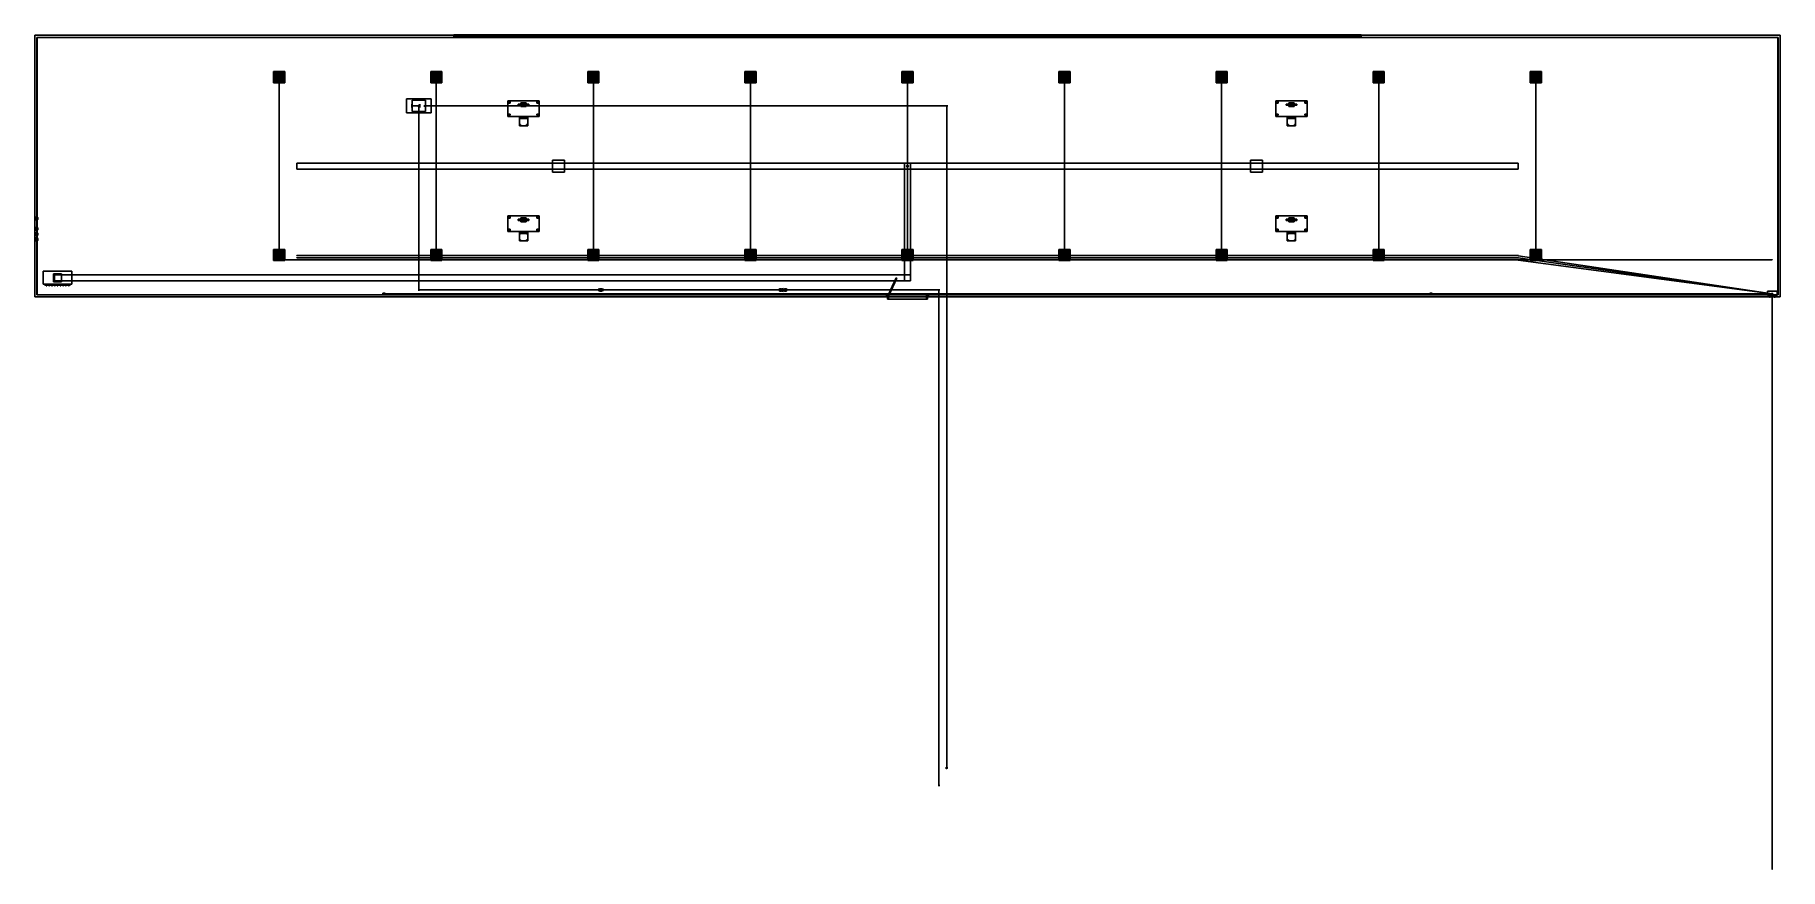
# Model space of a CAD drawing. Header units: millimetres. Extents: x 208000 to 308000, y -226300 to -178478.
import ezdxf

# ---------------------------------------------------------------- set-up
doc = ezdxf.new("R2010")
doc.units = ezdxf.units.MM

msp = doc.modelspace()

# ---------------------------------------------------------------- linework, layer by layer
at = {"layer": 'electrical'}
for p, q in [((222007.79, -180900), (221992.21, -180900)), ((221992.21, -180900), (222000, -180900)), ((222000, -180900), (222007.79, -180900)), ((222000, -191370), (222000, -180900)), ((231007.79, -180900), (230992.21, -180900)), ((230992.21, -180900), (231000, -180900)), ((231000, -180900), (231007.79, -180900)), ((231000, -191370), (231000, -180900)), ((240007.79, -180900), (239992.21, -180900)), ((239992.21, -180900), (240000, -180900)), ((240000, -180900), (240007.79, -180900)), ((240000, -191370), (240000, -180900)), ((249007.79, -180900), (248992.21, -180900)), ((248992.21, -180900), (249000, -180900)), ((249000, -180900), (249007.79, -180900)), ((249000, -191370), (249000, -180900)), ((258007.79, -180900), (257992.21, -180900)), ((257992.21, -180900), (258000, -180900)), ((258000, -180900), (258007.79, -180900)), ((258000, -191370), (258000, -180900)), ((267007.79, -180900), (266992.21, -180900)), ((266992.21, -180900), (267000, -180900)), ((267000, -180900), (267007.79, -180900)), ((267000, -191370), (267000, -180900)), ((276007.79, -180900), (275992.21, -180900)), ((275992.21, -180900), (276000, -180900)), ((276000, -180900), (276007.79, -180900)), ((276000, -191370), (276000, -180900)), ((285007.79, -180900), (284992.21, -180900)), ((284992.21, -180900), (285000, -180900)), ((285000, -180900), (285007.79, -180900)), ((285000, -191370), (285000, -180900)), ((294007.79, -180900), (293992.21, -180900)), ((293992.21, -180900), (294000, -180900)), ((294000, -180900), (294007.79, -180900)), ((294000, -191370), (294000, -180900)), ((222007.79, -191370), (221992.21, -191370)), ((221992.21, -191370), (222000, -191370)), ((222000, -191377.79), (222000, -191362.21)), ((222000, -191362.21), (222000, -191370)), ((222000, -191370), (222000, -191377.79)), ((307550, -191370), (222000, -191370)), ((222000, -191370), (222007.79, -191370)), ((223000, -191141.26), (223000, -191118.74)), ((223000, -191118.74), (223000, -191130)), ((223000, -191130), (223000, -191141.26)), ((293000, -191130), (223000, -191130)), ((223000, -191261.26), (223000, -191238.74)), ((223000, -191238.74), (223000, -191250)), ((223000, -191250), (223000, -191261.26)), ((293000, -191250), (223000, -191250)), ((223000, -191381.26), (223000, -191358.74)), ((223000, -191358.74), (223000, -191370)), ((223000, -191370), (223000, -191381.26)), ((293000, -191370), (223000, -191370)), ((231007.79, -191370), (230992.21, -191370)), ((230992.21, -191370), (231000, -191370)), ((231000, -191370), (231007.79, -191370)), ((240007.79, -191370), (239992.21, -191370)), ((239992.21, -191370), (240000, -191370)), ((240000, -191370), (240007.79, -191370)), ((249007.79, -191370), (248992.21, -191370)), ((248992.21, -191370), (249000, -191370)), ((249000, -191370), (249007.79, -191370)), ((258007.79, -191370), (257992.21, -191370)), ((257992.21, -191370), (258000, -191370)), ((258000, -191370), (258007.79, -191370)), ((267007.79, -191370), (266992.21, -191370)), ((266992.21, -191370), (267000, -191370)), ((267000, -191370), (267007.79, -191370)), ((276007.79, -191370), (275992.21, -191370)), ((275992.21, -191370), (276000, -191370)), ((276000, -191370), (276007.79, -191370)), ((285007.79, -191370), (284992.21, -191370)), ((284992.21, -191370), (285000, -191370)), ((285000, -191370), (285007.79, -191370)), ((292998.08, -191142.86), (293000.96, -191123.57)), ((293000.96, -191123.57), (292998.08, -191142.86)), ((307548.08, -193312.86), (292998.08, -191142.86)), ((292998.19, -191262.87), (293000.91, -191243.56)), ((293000.91, -191243.56), (292998.19, -191262.87)), ((307548.19, -193312.87), (292998.19, -191262.87)), ((292998.29, -191382.89), (293000.85, -191363.56)), ((293000.85, -191363.56), (292998.29, -191382.89)), ((307548.29, -193312.89), (292998.29, -191382.89)), ((293000, -191141.26), (293000, -191118.74)), ((293000, -191118.74), (293000, -191130)), ((293000, -191130), (293000, -191141.26)), ((293000, -191130), (293014.04, -191130)), ((293014.04, -191130), (293000, -191130)), ((293000, -191261.26), (293000, -191238.74)), ((293000, -191238.74), (293000, -191250)), ((293000, -191250), (293000, -191261.26)), ((293000, -191250), (293014.04, -191250)), ((293014.04, -191250), (293000, -191250)), ((293000, -191381.26), (293000, -191358.74)), ((293000, -191358.74), (293000, -191370)), ((293000, -191370), (293000, -191381.26)), ((293000, -191370), (293014.04, -191370)), ((293014.04, -191370), (293000, -191370)), ((293000.85, -191363.56), (293000.85, -191363.56)), ((293000.91, -191243.56), (293000.91, -191243.56)), ((293000.96, -191123.57), (293000.96, -191123.57)), ((294007.79, -191370), (293992.21, -191370)), ((293992.21, -191370), (294000, -191370)), ((294000, -191370), (294007.79, -191370)), ((307550, -191377.79), (307550, -191362.21)), ((307550, -191362.21), (307550, -191370)), ((307550, -191370), (307550, -191377.79)), ((227935, -193350), (227935, -193290)), ((227935, -193290), (228065, -193290)), ((227935, -193350), (228065, -193350)), ((228009, -193320), (227995.5, -193312.21)), ((227995.5, -193312.21), (227995.5, -193327.79)), ((227995.5, -193327.79), (228009, -193320)), ((228000, -193327.79), (228000, -193312.21)), ((228000, -193312.21), (228000, -193320)), ((228000, -193320), (307550, -193320)), ((228000, -193320), (228000, -193327.79)), ((228000, -193320), (228009.72, -193320)), ((228009.72, -193320), (228000, -193320)), ((228065, -193350), (228065, -193290)), ((287935, -193350), (287935, -193290)), ((287935, -193290), (288065, -193290)), ((287935, -193350), (288065, -193350)), ((288009, -193320), (287995.5, -193312.21)), ((287995.5, -193312.21), (287995.5, -193327.79)), ((287995.5, -193327.79), (288009, -193320)), ((288000, -193327.79), (288000, -193312.21)), ((288000, -193312.21), (288000, -193320)), ((288000, -193320), (307550, -193320)), ((288000, -193320), (288000, -193327.79)), ((288000, -193320), (288009.72, -193320)), ((288009.72, -193320), (288000, -193320)), ((288065, -193350), (288065, -193290)), ((307275, -193425), (307275, -193175)), ((307275, -193175), (307825, -193175)), ((307275, -193425), (307825, -193425)), ((307315, -193452.5), (307315, -193417.5)), ((307315, -193417.5), (307785, -193417.5)), ((307315, -193452.5), (307785, -193452.5)), ((307362.5, -193490), (307362.5, -193450)), ((307362.5, -193450), (307462.5, -193450)), ((307362.5, -193490), (307462.5, -193490)), ((307435.88, -193480), (307389.12, -193480)), ((307389.12, -193480), (307412.5, -193480)), ((307435.88, -193505), (307389.12, -193505)), ((307389.12, -193505), (307412.5, -193505)), ((307412.5, -193480), (307412.5, -193505)), ((307412.5, -193480), (307435.88, -193480)), ((307412.5, -193505), (307435.88, -193505)), ((307462.5, -193490), (307462.5, -193450)), ((307500, -193490), (307500, -193450)), ((307500, -193450), (307600, -193450)), ((307500, -193490), (307600, -193490)), ((307573.38, -193480), (307526.62, -193480)), ((307526.62, -193480), (307550, -193480)), ((307573.38, -193505), (307526.62, -193505)), ((307526.62, -193505), (307550, -193505)), ((307532, -193300), (307559, -193284.41)), ((307559, -193315.59), (307532, -193300)), ((307565.59, -193300), (307534.41, -193300)), ((307534.41, -193300), (307550, -193300)), ((307563, -193300), (307543.5, -193288.74)), ((307543.5, -193288.74), (307543.5, -193311.26)), ((307563, -193300), (307543.5, -193288.74)), ((307543.5, -193288.74), (307543.5, -193311.26)), ((307563, -193300), (307543.5, -193288.74)), ((307543.5, -193288.74), (307543.5, -193311.26)), ((307543.5, -193311.26), (307563, -193300)), ((307543.5, -193311.26), (307563, -193300)), ((307543.5, -193311.26), (307563, -193300)), ((307548.08, -193312.86), (307550.96, -193293.57)), ((307550.96, -193293.57), (307548.08, -193312.86)), ((307548.19, -193312.87), (307550.91, -193293.56)), ((307550.91, -193293.56), (307548.19, -193312.87)), ((307548.29, -193312.89), (307550.85, -193293.56)), ((307550.85, -193293.56), (307548.29, -193312.89)), ((307550, -193300), (307565.59, -193300)), ((307550, -226300), (307550, -193300)), ((307550, -193300), (307569.44, -193300)), ((307569.44, -193300), (307550, -193300)), ((307550, -193300), (307564.04, -193300)), ((307564.04, -193300), (307550, -193300)), ((307550, -193300), (307564.04, -193300)), ((307564.04, -193300), (307550, -193300)), ((307550, -193300), (307564.04, -193300)), ((307564.04, -193300), (307550, -193300)), ((307550, -193327.79), (307550, -193312.21)), ((307550, -193312.21), (307550, -193320)), ((307550, -193327.79), (307550, -193312.21)), ((307550, -193312.21), (307550, -193320)), ((307550, -193320), (307550, -193327.79)), ((307550, -193320), (307550, -193327.79)), ((307550, -193480), (307550, -193505)), ((307550, -193480), (307573.38, -193480)), ((307550, -193505), (307573.38, -193505)), ((307550.85, -193293.56), (307550.85, -193293.56)), ((307550.91, -193293.56), (307550.91, -193293.56)), ((307550.96, -193293.57), (307550.96, -193293.57)), ((307559, -193284.41), (307559, -193315.59)), ((307600, -193490), (307600, -193450)), ((307637.5, -193490), (307637.5, -193450)), ((307637.5, -193450), (307737.5, -193450)), ((307637.5, -193490), (307737.5, -193490)), ((307710.88, -193480), (307664.12, -193480)), ((307664.12, -193480), (307687.5, -193480)), ((307710.88, -193505), (307664.12, -193505)), ((307664.12, -193505), (307687.5, -193505)), ((307687.5, -193480), (307687.5, -193505)), ((307687.5, -193480), (307710.88, -193480)), ((307687.5, -193505), (307710.88, -193505)), ((307737.5, -193490), (307737.5, -193450)), ((307785, -193452.5), (307785, -193417.5)), ((307825, -193425), (307825, -193175)), ((307565.59, -226300), (307534.41, -226300)), ((307534.41, -226300), (307550, -226300)), ((307550, -226300), (307565.59, -226300))]:
    msp.add_line(p, q, dxfattribs=at)
at = {"layer": 'hvac'}
for p, q in [((223000, -186175), (223000, -185825)), ((223000, -185825), (293000, -185825)), ((237650, -186350), (237650, -185650)), ((237650, -185650), (238350, -185650)), ((238350, -186350), (238350, -185650)), ((257825, -192575), (257825, -185825)), ((257825, -185825), (258175, -185825)), ((258175, -192575), (258175, -185825)), ((277650, -186350), (277650, -185650)), ((277650, -185650), (278350, -185650)), ((278350, -186350), (278350, -185650)), ((293000, -186175), (293000, -185825)), ((223000, -186175), (293000, -186175)), ((237650, -186350), (238350, -186350)), ((277650, -186350), (278350, -186350)), ((208475, -192775), (208475, -192025)), ((208475, -192025), (210125, -192025)), ((208475, -192775), (210125, -192775)), ((208575, -192820), (208575, -192780)), ((208575, -192780), (210025, -192780)), ((208575, -192820), (210025, -192820)), ((208640, -192860), (208640, -192800)), ((208640, -192800), (208680, -192800)), ((208640, -192860), (208680, -192860)), ((208680, -192860), (208680, -192800)), ((208800, -192860), (208800, -192800)), ((208800, -192800), (208840, -192800)), ((208800, -192860), (208840, -192860)), ((208840, -192860), (208840, -192800)), ((208960, -192860), (208960, -192800)), ((208960, -192800), (209000, -192800)), ((208960, -192860), (209000, -192860)), ((209000, -192860), (209000, -192800)), ((209075, -192625), (209075, -192175)), ((209075, -192175), (209525, -192175)), ((209075, -192625), (209525, -192625)), ((209120, -192860), (209120, -192800)), ((209120, -192800), (209160, -192800)), ((209120, -192860), (209160, -192860)), ((209125, -192575), (209125, -192225)), ((209125, -192225), (258175, -192225)), ((209125, -192575), (258175, -192575)), ((209160, -192860), (209160, -192800)), ((209280, -192860), (209280, -192800)), ((209280, -192800), (209320, -192800)), ((209280, -192860), (209320, -192860)), ((209320, -192860), (209320, -192800)), ((209440, -192860), (209440, -192800)), ((209440, -192800), (209480, -192800)), ((209440, -192860), (209480, -192860)), ((209480, -192860), (209480, -192800)), ((209525, -192625), (209525, -192175)), ((209600, -192860), (209600, -192800)), ((209600, -192800), (209640, -192800)), ((209600, -192860), (209640, -192860)), ((209640, -192860), (209640, -192800)), ((209760, -192860), (209760, -192800)), ((209760, -192800), (209800, -192800)), ((209760, -192860), (209800, -192860)), ((209800, -192860), (209800, -192800)), ((209920, -192860), (209920, -192800)), ((209920, -192800), (209960, -192800)), ((209920, -192860), (209960, -192860)), ((209960, -192860), (209960, -192800)), ((210025, -192820), (210025, -192780)), ((210125, -192775), (210125, -192025)), ((257825, -192575), (258175, -192575)), ((258175, -192575), (258175, -192225))]:
    msp.add_line(p, q, dxfattribs=at)
at = {"layer": 'interiors'}
for p, q in [((208000, -193500), (208000, -178500)), ((208000, -178500), (308000, -178500)), ((307880, -178620), (208120, -178620)), ((208120, -193380), (208120, -178620)), ((208125, -193375), (208125, -178625)), ((208125, -178625), (307875, -178625)), ((232000, -178522.5), (232000, -178477.5)), ((232000, -178477.5), (284000, -178477.5)), ((232000, -178500), (284000, -178500)), ((232000, -178620), (232000, -178500)), ((232000, -178522.5), (284000, -178522.5)), ((232000, -178620), (284000, -178620)), ((284000, -178522.5), (284000, -178477.5)), ((284000, -178620), (284000, -178500)), ((307875, -193375), (307875, -178625)), ((307880, -193380), (307880, -178620)), ((308000, -193500), (308000, -178500)), ((235100, -183150), (235100, -182250)), ((235100, -182250), (236900, -182250)), ((235165, -182385), (235165, -182315)), ((235165, -182315), (235235, -182315)), ((235165, -182385), (235235, -182385)), ((235235, -182385), (235235, -182315)), ((235700, -182510), (235700, -182450)), ((235700, -182450), (236300, -182450)), ((235700, -182510), (236300, -182510)), ((235850, -182590), (235850, -182370)), ((235850, -182370), (236150, -182370)), ((235850, -182590), (236150, -182590)), ((235970, -182515), (235970, -182445)), ((235970, -182445), (236030, -182445)), ((235970, -182515), (236030, -182515)), ((236030, -182515), (236030, -182445)), ((236150, -182590), (236150, -182370)), ((236300, -182510), (236300, -182450)), ((236765, -182385), (236765, -182315)), ((236765, -182315), (236835, -182315)), ((236765, -182385), (236835, -182385)), ((236835, -182385), (236835, -182315)), ((236900, -183150), (236900, -182250)), ((279100, -183150), (279100, -182250)), ((279100, -182250), (280900, -182250)), ((279165, -182385), (279165, -182315)), ((279165, -182315), (279235, -182315)), ((279165, -182385), (279235, -182385)), ((279235, -182385), (279235, -182315)), ((279700, -182510), (279700, -182450)), ((279700, -182450), (280300, -182450)), ((279700, -182510), (280300, -182510)), ((279850, -182590), (279850, -182370)), ((279850, -182370), (280150, -182370)), ((279850, -182590), (280150, -182590)), ((279970, -182515), (279970, -182445)), ((279970, -182445), (280030, -182445)), ((279970, -182515), (280030, -182515)), ((280030, -182515), (280030, -182445)), ((280150, -182590), (280150, -182370)), ((280300, -182510), (280300, -182450)), ((280765, -182385), (280765, -182315)), ((280765, -182315), (280835, -182315)), ((280765, -182385), (280835, -182385)), ((280835, -182385), (280835, -182315)), ((280900, -183150), (280900, -182250)), ((235100, -183150), (236900, -183150)), ((235165, -183085), (235165, -183015)), ((235165, -183015), (235235, -183015)), ((235165, -183085), (235235, -183085)), ((235235, -183085), (235235, -183015)), ((235760, -183272.5), (235760, -183207.5)), ((235760, -183207.5), (236240, -183207.5)), ((235760, -183690), (235760, -183210)), ((235760, -183210), (236240, -183210)), ((235760, -183272.5), (236240, -183272.5)), ((235760, -183690), (236240, -183690)), ((235792.5, -183277.5), (235792.5, -183242.5)), ((235792.5, -183242.5), (235827.5, -183242.5)), ((235792.5, -183277.5), (235827.5, -183277.5)), ((235792.5, -183657.5), (235792.5, -183622.5)), ((235792.5, -183622.5), (235827.5, -183622.5)), ((235792.5, -183657.5), (235827.5, -183657.5)), ((235827.5, -183277.5), (235827.5, -183242.5)), ((235827.5, -183657.5), (235827.5, -183622.5)), ((236172.5, -183277.5), (236172.5, -183242.5)), ((236172.5, -183242.5), (236207.5, -183242.5)), ((236172.5, -183277.5), (236207.5, -183277.5)), ((236172.5, -183657.5), (236172.5, -183622.5)), ((236172.5, -183622.5), (236207.5, -183622.5)), ((236172.5, -183657.5), (236207.5, -183657.5)), ((236207.5, -183277.5), (236207.5, -183242.5)), ((236207.5, -183657.5), (236207.5, -183622.5)), ((236240, -183272.5), (236240, -183207.5)), ((236240, -183690), (236240, -183210)), ((236765, -183085), (236765, -183015)), ((236765, -183015), (236835, -183015)), ((236765, -183085), (236835, -183085)), ((236835, -183085), (236835, -183015)), ((279100, -183150), (280900, -183150)), ((279165, -183085), (279165, -183015)), ((279165, -183015), (279235, -183015)), ((279165, -183085), (279235, -183085)), ((279235, -183085), (279235, -183015)), ((279760, -183272.5), (279760, -183207.5)), ((279760, -183207.5), (280240, -183207.5)), ((279760, -183690), (279760, -183210)), ((279760, -183210), (280240, -183210)), ((279760, -183272.5), (280240, -183272.5)), ((279760, -183690), (280240, -183690)), ((279792.5, -183277.5), (279792.5, -183242.5)), ((279792.5, -183242.5), (279827.5, -183242.5)), ((279792.5, -183277.5), (279827.5, -183277.5)), ((279792.5, -183657.5), (279792.5, -183622.5)), ((279792.5, -183622.5), (279827.5, -183622.5)), ((279792.5, -183657.5), (279827.5, -183657.5)), ((279827.5, -183277.5), (279827.5, -183242.5)), ((279827.5, -183657.5), (279827.5, -183622.5)), ((280172.5, -183277.5), (280172.5, -183242.5)), ((280172.5, -183242.5), (280207.5, -183242.5)), ((280172.5, -183277.5), (280207.5, -183277.5)), ((280172.5, -183657.5), (280172.5, -183622.5)), ((280172.5, -183622.5), (280207.5, -183622.5)), ((280172.5, -183657.5), (280207.5, -183657.5)), ((280207.5, -183277.5), (280207.5, -183242.5)), ((280207.5, -183657.5), (280207.5, -183622.5)), ((280240, -183272.5), (280240, -183207.5)), ((280240, -183690), (280240, -183210)), ((280765, -183085), (280765, -183015)), ((280765, -183015), (280835, -183015)), ((280765, -183085), (280835, -183085)), ((280835, -183085), (280835, -183015)), ((235100, -189750), (235100, -188850)), ((235100, -188850), (236900, -188850)), ((235165, -188985), (235165, -188915)), ((235165, -188915), (235235, -188915)), ((235165, -188985), (235235, -188985)), ((235235, -188985), (235235, -188915)), ((235850, -189190), (235850, -188970)), ((235850, -188970), (236150, -188970)), ((236150, -189190), (236150, -188970)), ((236765, -188985), (236765, -188915)), ((236765, -188915), (236835, -188915)), ((236765, -188985), (236835, -188985)), ((236835, -188985), (236835, -188915)), ((236900, -189750), (236900, -188850)), ((279100, -189750), (279100, -188850)), ((279100, -188850), (280900, -188850)), ((279165, -188985), (279165, -188915)), ((279165, -188915), (279235, -188915)), ((279165, -188985), (279235, -188985)), ((279235, -188985), (279235, -188915)), ((279850, -189190), (279850, -188970)), ((279850, -188970), (280150, -188970)), ((280150, -189190), (280150, -188970)), ((280765, -188985), (280765, -188915)), ((280765, -188915), (280835, -188915)), ((280765, -188985), (280835, -188985)), ((280835, -188985), (280835, -188915)), ((280900, -189750), (280900, -188850)), ((235100, -189750), (236900, -189750)), ((235165, -189685), (235165, -189615)), ((235165, -189615), (235235, -189615)), ((235165, -189685), (235235, -189685)), ((235235, -189685), (235235, -189615)), ((235700, -189110), (235700, -189050)), ((235700, -189050), (236300, -189050)), ((235700, -189110), (236300, -189110)), ((235760, -189872.5), (235760, -189807.5)), ((235760, -189807.5), (236240, -189807.5)), ((235760, -190290), (235760, -189810)), ((235760, -189810), (236240, -189810)), ((235760, -189872.5), (236240, -189872.5)), ((235792.5, -189877.5), (235792.5, -189842.5)), ((235792.5, -189842.5), (235827.5, -189842.5)), ((235792.5, -189877.5), (235827.5, -189877.5)), ((235827.5, -189877.5), (235827.5, -189842.5)), ((235850, -189190), (236150, -189190)), ((235970, -189115), (235970, -189045)), ((235970, -189045), (236030, -189045)), ((235970, -189115), (236030, -189115)), ((236030, -189115), (236030, -189045)), ((236172.5, -189877.5), (236172.5, -189842.5)), ((236172.5, -189842.5), (236207.5, -189842.5)), ((236172.5, -189877.5), (236207.5, -189877.5)), ((236207.5, -189877.5), (236207.5, -189842.5)), ((236240, -189872.5), (236240, -189807.5)), ((236240, -190290), (236240, -189810)), ((236300, -189110), (236300, -189050)), ((236765, -189685), (236765, -189615)), ((236765, -189615), (236835, -189615)), ((236765, -189685), (236835, -189685)), ((236835, -189685), (236835, -189615)), ((279100, -189750), (280900, -189750)), ((279165, -189685), (279165, -189615)), ((279165, -189615), (279235, -189615)), ((279165, -189685), (279235, -189685)), ((279235, -189685), (279235, -189615)), ((279700, -189110), (279700, -189050)), ((279700, -189050), (280300, -189050)), ((279700, -189110), (280300, -189110)), ((279760, -189872.5), (279760, -189807.5)), ((279760, -189807.5), (280240, -189807.5)), ((279760, -190290), (279760, -189810)), ((279760, -189810), (280240, -189810)), ((279760, -189872.5), (280240, -189872.5)), ((279792.5, -189877.5), (279792.5, -189842.5)), ((279792.5, -189842.5), (279827.5, -189842.5)), ((279792.5, -189877.5), (279827.5, -189877.5)), ((279827.5, -189877.5), (279827.5, -189842.5)), ((279850, -189190), (280150, -189190)), ((279970, -189115), (279970, -189045)), ((279970, -189045), (280030, -189045)), ((279970, -189115), (280030, -189115)), ((280030, -189115), (280030, -189045)), ((280172.5, -189877.5), (280172.5, -189842.5)), ((280172.5, -189842.5), (280207.5, -189842.5)), ((280172.5, -189877.5), (280207.5, -189877.5)), ((280207.5, -189877.5), (280207.5, -189842.5)), ((280240, -189872.5), (280240, -189807.5)), ((280240, -190290), (280240, -189810)), ((280300, -189110), (280300, -189050)), ((280765, -189685), (280765, -189615)), ((280765, -189615), (280835, -189615)), ((280765, -189685), (280835, -189685)), ((280835, -189685), (280835, -189615)), ((235760, -190290), (236240, -190290)), ((235792.5, -190257.5), (235792.5, -190222.5)), ((235792.5, -190222.5), (235827.5, -190222.5)), ((235792.5, -190257.5), (235827.5, -190257.5)), ((235827.5, -190257.5), (235827.5, -190222.5)), ((236172.5, -190257.5), (236172.5, -190222.5)), ((236172.5, -190222.5), (236207.5, -190222.5)), ((236172.5, -190257.5), (236207.5, -190257.5)), ((236207.5, -190257.5), (236207.5, -190222.5)), ((279760, -190290), (280240, -190290)), ((279792.5, -190257.5), (279792.5, -190222.5)), ((279792.5, -190222.5), (279827.5, -190222.5)), ((279792.5, -190257.5), (279827.5, -190257.5)), ((279827.5, -190257.5), (279827.5, -190222.5)), ((280172.5, -190257.5), (280172.5, -190222.5)), ((280172.5, -190222.5), (280207.5, -190222.5)), ((280172.5, -190257.5), (280207.5, -190257.5)), ((280207.5, -190257.5), (280207.5, -190222.5)), ((256889.61, -193390.49), (257346.04, -192411.68)), ((256930.39, -193409.51), (257386.82, -192430.7)), ((257386.82, -192430.7), (257346.04, -192411.68)), ((208000, -193500), (256800, -193500)), ((208000, -193500), (308000, -193500)), ((307880, -193380), (208120, -193380)), ((256800, -193380), (208120, -193380)), ((208125, -193375), (307875, -193375)), ((256800, -193500), (256800, -193380)), ((256800, -193380), (259200, -193380)), ((256800, -193500), (259200, -193500)), ((256845, -193620), (256845, -193380)), ((256845, -193380), (256915, -193380)), ((256845, -193620), (256915, -193620)), ((256850, -193620), (256850, -193380)), ((256850, -193380), (259150, -193380)), ((256850, -193620), (259150, -193620)), ((256930.39, -193409.51), (256889.61, -193390.49)), ((256915, -193620), (256915, -193380)), ((259085, -193620), (259085, -193380)), ((259085, -193380), (259155, -193380)), ((259085, -193620), (259155, -193620)), ((259150, -193620), (259150, -193380)), ((259155, -193620), (259155, -193380)), ((259200, -193500), (259200, -193380)), ((307880, -193380), (259200, -193380)), ((259200, -193500), (308000, -193500))]:
    msp.add_line(p, q, dxfattribs=at)
at = {"layer": 'lighting'}
for p, q in [((221680, -181220), (221680, -180580)), ((221680, -180580), (222320, -180580)), ((221720, -181180), (221720, -180620)), ((221720, -180620), (222280, -180620)), ((221754, -181170), (221754, -180630)), ((221754, -180630), (221766, -180630)), ((221766, -181170), (221766, -180630)), ((221834, -181170), (221834, -180630)), ((221834, -180630), (221846, -180630)), ((221846, -181170), (221846, -180630)), ((221914, -181170), (221914, -180630)), ((221914, -180630), (221926, -180630)), ((221926, -181170), (221926, -180630)), ((221994, -181170), (221994, -180630)), ((221994, -180630), (222006, -180630)), ((222009, -180900), (221995.5, -180892.21)), ((221995.5, -180892.21), (221995.5, -180907.79)), ((221995.5, -180907.79), (222009, -180900)), ((222006, -181170), (222006, -180630)), ((222074, -181170), (222074, -180630)), ((222074, -180630), (222086, -180630)), ((222086, -181170), (222086, -180630)), ((222154, -181170), (222154, -180630)), ((222154, -180630), (222166, -180630)), ((222166, -181170), (222166, -180630)), ((222234, -181170), (222234, -180630)), ((222234, -180630), (222246, -180630)), ((222246, -181170), (222246, -180630)), ((222280, -181180), (222280, -180620)), ((222320, -181220), (222320, -180580)), ((230680, -181220), (230680, -180580)), ((230680, -180580), (231320, -180580)), ((230720, -181180), (230720, -180620)), ((230720, -180620), (231280, -180620)), ((230754, -181170), (230754, -180630)), ((230754, -180630), (230766, -180630)), ((230766, -181170), (230766, -180630)), ((230834, -181170), (230834, -180630)), ((230834, -180630), (230846, -180630)), ((230846, -181170), (230846, -180630)), ((230914, -181170), (230914, -180630)), ((230914, -180630), (230926, -180630)), ((230926, -181170), (230926, -180630)), ((230994, -181170), (230994, -180630)), ((230994, -180630), (231006, -180630)), ((231009, -180900), (230995.5, -180892.21)), ((230995.5, -180892.21), (230995.5, -180907.79)), ((230995.5, -180907.79), (231009, -180900)), ((231006, -181170), (231006, -180630)), ((231074, -181170), (231074, -180630)), ((231074, -180630), (231086, -180630)), ((231086, -181170), (231086, -180630)), ((231154, -181170), (231154, -180630)), ((231154, -180630), (231166, -180630)), ((231166, -181170), (231166, -180630)), ((231234, -181170), (231234, -180630)), ((231234, -180630), (231246, -180630)), ((231246, -181170), (231246, -180630)), ((231280, -181180), (231280, -180620)), ((231320, -181220), (231320, -180580)), ((239680, -181220), (239680, -180580)), ((239680, -180580), (240320, -180580)), ((239720, -181180), (239720, -180620)), ((239720, -180620), (240280, -180620)), ((239754, -181170), (239754, -180630)), ((239754, -180630), (239766, -180630)), ((239766, -181170), (239766, -180630)), ((239834, -181170), (239834, -180630)), ((239834, -180630), (239846, -180630)), ((239846, -181170), (239846, -180630)), ((239914, -181170), (239914, -180630)), ((239914, -180630), (239926, -180630)), ((239926, -181170), (239926, -180630)), ((239994, -181170), (239994, -180630)), ((239994, -180630), (240006, -180630)), ((240009, -180900), (239995.5, -180892.21)), ((239995.5, -180892.21), (239995.5, -180907.79)), ((239995.5, -180907.79), (240009, -180900)), ((240006, -181170), (240006, -180630)), ((240074, -181170), (240074, -180630)), ((240074, -180630), (240086, -180630)), ((240086, -181170), (240086, -180630)), ((240154, -181170), (240154, -180630)), ((240154, -180630), (240166, -180630)), ((240166, -181170), (240166, -180630)), ((240234, -181170), (240234, -180630)), ((240234, -180630), (240246, -180630)), ((240246, -181170), (240246, -180630)), ((240280, -181180), (240280, -180620)), ((240320, -181220), (240320, -180580)), ((248680, -181220), (248680, -180580)), ((248680, -180580), (249320, -180580)), ((248720, -181180), (248720, -180620)), ((248720, -180620), (249280, -180620)), ((248754, -181170), (248754, -180630)), ((248754, -180630), (248766, -180630)), ((248766, -181170), (248766, -180630)), ((248834, -181170), (248834, -180630)), ((248834, -180630), (248846, -180630)), ((248846, -181170), (248846, -180630)), ((248914, -181170), (248914, -180630)), ((248914, -180630), (248926, -180630)), ((248926, -181170), (248926, -180630)), ((248994, -181170), (248994, -180630)), ((248994, -180630), (249006, -180630)), ((249009, -180900), (248995.5, -180892.21)), ((248995.5, -180892.21), (248995.5, -180907.79)), ((248995.5, -180907.79), (249009, -180900)), ((249006, -181170), (249006, -180630)), ((249074, -181170), (249074, -180630)), ((249074, -180630), (249086, -180630)), ((249086, -181170), (249086, -180630)), ((249154, -181170), (249154, -180630)), ((249154, -180630), (249166, -180630)), ((249166, -181170), (249166, -180630)), ((249234, -181170), (249234, -180630)), ((249234, -180630), (249246, -180630)), ((249246, -181170), (249246, -180630)), ((249280, -181180), (249280, -180620)), ((249320, -181220), (249320, -180580)), ((257680, -181220), (257680, -180580)), ((257680, -180580), (258320, -180580)), ((257720, -181180), (257720, -180620)), ((257720, -180620), (258280, -180620)), ((257754, -181170), (257754, -180630)), ((257754, -180630), (257766, -180630)), ((257766, -181170), (257766, -180630)), ((257834, -181170), (257834, -180630)), ((257834, -180630), (257846, -180630)), ((257846, -181170), (257846, -180630)), ((257914, -181170), (257914, -180630)), ((257914, -180630), (257926, -180630)), ((257926, -181170), (257926, -180630)), ((257994, -181170), (257994, -180630)), ((257994, -180630), (258006, -180630)), ((258009, -180900), (257995.5, -180892.21)), ((257995.5, -180892.21), (257995.5, -180907.79)), ((257995.5, -180907.79), (258009, -180900)), ((258006, -181170), (258006, -180630)), ((258074, -181170), (258074, -180630)), ((258074, -180630), (258086, -180630)), ((258086, -181170), (258086, -180630)), ((258154, -181170), (258154, -180630)), ((258154, -180630), (258166, -180630)), ((258166, -181170), (258166, -180630)), ((258234, -181170), (258234, -180630)), ((258234, -180630), (258246, -180630)), ((258246, -181170), (258246, -180630)), ((258280, -181180), (258280, -180620)), ((258320, -181220), (258320, -180580)), ((266680, -181220), (266680, -180580)), ((266680, -180580), (267320, -180580)), ((266720, -181180), (266720, -180620)), ((266720, -180620), (267280, -180620)), ((266754, -181170), (266754, -180630)), ((266754, -180630), (266766, -180630)), ((266766, -181170), (266766, -180630)), ((266834, -181170), (266834, -180630)), ((266834, -180630), (266846, -180630)), ((266846, -181170), (266846, -180630)), ((266914, -181170), (266914, -180630)), ((266914, -180630), (266926, -180630)), ((266926, -181170), (266926, -180630)), ((266994, -181170), (266994, -180630)), ((266994, -180630), (267006, -180630)), ((267009, -180900), (266995.5, -180892.21)), ((266995.5, -180892.21), (266995.5, -180907.79)), ((266995.5, -180907.79), (267009, -180900)), ((267006, -181170), (267006, -180630)), ((267074, -181170), (267074, -180630)), ((267074, -180630), (267086, -180630)), ((267086, -181170), (267086, -180630)), ((267154, -181170), (267154, -180630)), ((267154, -180630), (267166, -180630)), ((267166, -181170), (267166, -180630)), ((267234, -181170), (267234, -180630)), ((267234, -180630), (267246, -180630)), ((267246, -181170), (267246, -180630)), ((267280, -181180), (267280, -180620)), ((267320, -181220), (267320, -180580)), ((275680, -181220), (275680, -180580)), ((275680, -180580), (276320, -180580)), ((275720, -181180), (275720, -180620)), ((275720, -180620), (276280, -180620)), ((275754, -181170), (275754, -180630)), ((275754, -180630), (275766, -180630)), ((275766, -181170), (275766, -180630)), ((275834, -181170), (275834, -180630)), ((275834, -180630), (275846, -180630)), ((275846, -181170), (275846, -180630)), ((275914, -181170), (275914, -180630)), ((275914, -180630), (275926, -180630)), ((275926, -181170), (275926, -180630)), ((275994, -181170), (275994, -180630)), ((275994, -180630), (276006, -180630)), ((276009, -180900), (275995.5, -180892.21)), ((275995.5, -180892.21), (275995.5, -180907.79)), ((275995.5, -180907.79), (276009, -180900)), ((276006, -181170), (276006, -180630)), ((276074, -181170), (276074, -180630)), ((276074, -180630), (276086, -180630)), ((276086, -181170), (276086, -180630)), ((276154, -181170), (276154, -180630)), ((276154, -180630), (276166, -180630)), ((276166, -181170), (276166, -180630)), ((276234, -181170), (276234, -180630)), ((276234, -180630), (276246, -180630)), ((276246, -181170), (276246, -180630)), ((276280, -181180), (276280, -180620)), ((276320, -181220), (276320, -180580)), ((284680, -181220), (284680, -180580)), ((284680, -180580), (285320, -180580)), ((284720, -181180), (284720, -180620)), ((284720, -180620), (285280, -180620)), ((284754, -181170), (284754, -180630)), ((284754, -180630), (284766, -180630)), ((284766, -181170), (284766, -180630)), ((284834, -181170), (284834, -180630)), ((284834, -180630), (284846, -180630)), ((284846, -181170), (284846, -180630)), ((284914, -181170), (284914, -180630)), ((284914, -180630), (284926, -180630)), ((284926, -181170), (284926, -180630)), ((284994, -181170), (284994, -180630)), ((284994, -180630), (285006, -180630)), ((285009, -180900), (284995.5, -180892.21)), ((284995.5, -180892.21), (284995.5, -180907.79)), ((284995.5, -180907.79), (285009, -180900)), ((285006, -181170), (285006, -180630)), ((285074, -181170), (285074, -180630)), ((285074, -180630), (285086, -180630)), ((285086, -181170), (285086, -180630)), ((285154, -181170), (285154, -180630)), ((285154, -180630), (285166, -180630)), ((285166, -181170), (285166, -180630)), ((285234, -181170), (285234, -180630)), ((285234, -180630), (285246, -180630)), ((285246, -181170), (285246, -180630)), ((285280, -181180), (285280, -180620)), ((285320, -181220), (285320, -180580)), ((293680, -181220), (293680, -180580)), ((293680, -180580), (294320, -180580)), ((293720, -181180), (293720, -180620)), ((293720, -180620), (294280, -180620)), ((293754, -181170), (293754, -180630)), ((293754, -180630), (293766, -180630)), ((293766, -181170), (293766, -180630)), ((293834, -181170), (293834, -180630)), ((293834, -180630), (293846, -180630)), ((293846, -181170), (293846, -180630)), ((293914, -181170), (293914, -180630)), ((293914, -180630), (293926, -180630)), ((293926, -181170), (293926, -180630)), ((293994, -181170), (293994, -180630)), ((293994, -180630), (294006, -180630)), ((294009, -180900), (293995.5, -180892.21)), ((293995.5, -180892.21), (293995.5, -180907.79)), ((293995.5, -180907.79), (294009, -180900)), ((294006, -181170), (294006, -180630)), ((294074, -181170), (294074, -180630)), ((294074, -180630), (294086, -180630)), ((294086, -181170), (294086, -180630)), ((294154, -181170), (294154, -180630)), ((294154, -180630), (294166, -180630)), ((294166, -181170), (294166, -180630)), ((294234, -181170), (294234, -180630)), ((294234, -180630), (294246, -180630)), ((294246, -181170), (294246, -180630)), ((294280, -181180), (294280, -180620)), ((294320, -181220), (294320, -180580)), ((221680, -181220), (222320, -181220)), ((221720, -181180), (222280, -181180)), ((221754, -181170), (221766, -181170)), ((221834, -181170), (221846, -181170)), ((221914, -181170), (221926, -181170)), ((221994, -181170), (222006, -181170)), ((222074, -181170), (222086, -181170)), ((222154, -181170), (222166, -181170)), ((222234, -181170), (222246, -181170)), ((230680, -181220), (231320, -181220)), ((230720, -181180), (231280, -181180)), ((230754, -181170), (230766, -181170)), ((230834, -181170), (230846, -181170)), ((230914, -181170), (230926, -181170)), ((230994, -181170), (231006, -181170)), ((231074, -181170), (231086, -181170)), ((231154, -181170), (231166, -181170)), ((231234, -181170), (231246, -181170)), ((239680, -181220), (240320, -181220)), ((239720, -181180), (240280, -181180)), ((239754, -181170), (239766, -181170)), ((239834, -181170), (239846, -181170)), ((239914, -181170), (239926, -181170)), ((239994, -181170), (240006, -181170)), ((240074, -181170), (240086, -181170)), ((240154, -181170), (240166, -181170)), ((240234, -181170), (240246, -181170)), ((248680, -181220), (249320, -181220)), ((248720, -181180), (249280, -181180)), ((248754, -181170), (248766, -181170)), ((248834, -181170), (248846, -181170)), ((248914, -181170), (248926, -181170)), ((248994, -181170), (249006, -181170)), ((249074, -181170), (249086, -181170)), ((249154, -181170), (249166, -181170)), ((249234, -181170), (249246, -181170)), ((257680, -181220), (258320, -181220)), ((257720, -181180), (258280, -181180)), ((257754, -181170), (257766, -181170)), ((257834, -181170), (257846, -181170)), ((257914, -181170), (257926, -181170)), ((257994, -181170), (258006, -181170)), ((258074, -181170), (258086, -181170)), ((258154, -181170), (258166, -181170)), ((258234, -181170), (258246, -181170)), ((266680, -181220), (267320, -181220)), ((266720, -181180), (267280, -181180)), ((266754, -181170), (266766, -181170)), ((266834, -181170), (266846, -181170)), ((266914, -181170), (266926, -181170)), ((266994, -181170), (267006, -181170)), ((267074, -181170), (267086, -181170)), ((267154, -181170), (267166, -181170)), ((267234, -181170), (267246, -181170)), ((275680, -181220), (276320, -181220)), ((275720, -181180), (276280, -181180)), ((275754, -181170), (275766, -181170)), ((275834, -181170), (275846, -181170)), ((275914, -181170), (275926, -181170)), ((275994, -181170), (276006, -181170)), ((276074, -181170), (276086, -181170)), ((276154, -181170), (276166, -181170)), ((276234, -181170), (276246, -181170)), ((284680, -181220), (285320, -181220)), ((284720, -181180), (285280, -181180)), ((284754, -181170), (284766, -181170)), ((284834, -181170), (284846, -181170)), ((284914, -181170), (284926, -181170)), ((284994, -181170), (285006, -181170)), ((285074, -181170), (285086, -181170)), ((285154, -181170), (285166, -181170)), ((285234, -181170), (285246, -181170)), ((293680, -181220), (294320, -181220)), ((293720, -181180), (294280, -181180)), ((293754, -181170), (293766, -181170)), ((293834, -181170), (293846, -181170)), ((293914, -181170), (293926, -181170)), ((293994, -181170), (294006, -181170)), ((294074, -181170), (294086, -181170)), ((294154, -181170), (294166, -181170)), ((294234, -181170), (294246, -181170)), ((221680, -191420), (221680, -190780)), ((221680, -190780), (222320, -190780)), ((221720, -191380), (221720, -190820)), ((221720, -190820), (222280, -190820)), ((221754, -191370), (221754, -190830)), ((221754, -190830), (221766, -190830)), ((221766, -191370), (221766, -190830)), ((221834, -191370), (221834, -190830)), ((221834, -190830), (221846, -190830)), ((221846, -191370), (221846, -190830)), ((221914, -191370), (221914, -190830)), ((221914, -190830), (221926, -190830)), ((221926, -191370), (221926, -190830)), ((221994, -191370), (221994, -190830)), ((221994, -190830), (222006, -190830)), ((222006, -191370), (222006, -190830)), ((222074, -191370), (222074, -190830)), ((222074, -190830), (222086, -190830)), ((222086, -191370), (222086, -190830)), ((222154, -191370), (222154, -190830)), ((222154, -190830), (222166, -190830)), ((222166, -191370), (222166, -190830)), ((222234, -191370), (222234, -190830)), ((222234, -190830), (222246, -190830)), ((222246, -191370), (222246, -190830)), ((222280, -191380), (222280, -190820)), ((222320, -191420), (222320, -190780)), ((230680, -191420), (230680, -190780)), ((230680, -190780), (231320, -190780)), ((230720, -191380), (230720, -190820)), ((230720, -190820), (231280, -190820)), ((230754, -191370), (230754, -190830)), ((230754, -190830), (230766, -190830)), ((230766, -191370), (230766, -190830)), ((230834, -191370), (230834, -190830)), ((230834, -190830), (230846, -190830)), ((230846, -191370), (230846, -190830)), ((230914, -191370), (230914, -190830)), ((230914, -190830), (230926, -190830)), ((230926, -191370), (230926, -190830)), ((230994, -191370), (230994, -190830)), ((230994, -190830), (231006, -190830)), ((231006, -191370), (231006, -190830)), ((231074, -191370), (231074, -190830)), ((231074, -190830), (231086, -190830)), ((231086, -191370), (231086, -190830)), ((231154, -191370), (231154, -190830)), ((231154, -190830), (231166, -190830)), ((231166, -191370), (231166, -190830)), ((231234, -191370), (231234, -190830)), ((231234, -190830), (231246, -190830)), ((231246, -191370), (231246, -190830)), ((231280, -191380), (231280, -190820)), ((231320, -191420), (231320, -190780)), ((239680, -191420), (239680, -190780)), ((239680, -190780), (240320, -190780)), ((239720, -191380), (239720, -190820)), ((239720, -190820), (240280, -190820)), ((239754, -191370), (239754, -190830)), ((239754, -190830), (239766, -190830)), ((239766, -191370), (239766, -190830)), ((239834, -191370), (239834, -190830)), ((239834, -190830), (239846, -190830)), ((239846, -191370), (239846, -190830)), ((239914, -191370), (239914, -190830)), ((239914, -190830), (239926, -190830)), ((239926, -191370), (239926, -190830)), ((239994, -191370), (239994, -190830)), ((239994, -190830), (240006, -190830)), ((240006, -191370), (240006, -190830)), ((240074, -191370), (240074, -190830)), ((240074, -190830), (240086, -190830)), ((240086, -191370), (240086, -190830)), ((240154, -191370), (240154, -190830)), ((240154, -190830), (240166, -190830)), ((240166, -191370), (240166, -190830)), ((240234, -191370), (240234, -190830)), ((240234, -190830), (240246, -190830)), ((240246, -191370), (240246, -190830)), ((240280, -191380), (240280, -190820)), ((240320, -191420), (240320, -190780)), ((248680, -191420), (248680, -190780)), ((248680, -190780), (249320, -190780)), ((248720, -191380), (248720, -190820)), ((248720, -190820), (249280, -190820)), ((248754, -191370), (248754, -190830)), ((248754, -190830), (248766, -190830)), ((248766, -191370), (248766, -190830)), ((248834, -191370), (248834, -190830)), ((248834, -190830), (248846, -190830)), ((248846, -191370), (248846, -190830)), ((248914, -191370), (248914, -190830)), ((248914, -190830), (248926, -190830)), ((248926, -191370), (248926, -190830)), ((248994, -191370), (248994, -190830)), ((248994, -190830), (249006, -190830)), ((249006, -191370), (249006, -190830)), ((249074, -191370), (249074, -190830)), ((249074, -190830), (249086, -190830)), ((249086, -191370), (249086, -190830)), ((249154, -191370), (249154, -190830)), ((249154, -190830), (249166, -190830)), ((249166, -191370), (249166, -190830)), ((249234, -191370), (249234, -190830)), ((249234, -190830), (249246, -190830)), ((249246, -191370), (249246, -190830)), ((249280, -191380), (249280, -190820)), ((249320, -191420), (249320, -190780)), ((257680, -191420), (257680, -190780)), ((257680, -190780), (258320, -190780)), ((257720, -191380), (257720, -190820)), ((257720, -190820), (258280, -190820)), ((257754, -191370), (257754, -190830)), ((257754, -190830), (257766, -190830)), ((257766, -191370), (257766, -190830)), ((257834, -191370), (257834, -190830)), ((257834, -190830), (257846, -190830)), ((257846, -191370), (257846, -190830)), ((257914, -191370), (257914, -190830)), ((257914, -190830), (257926, -190830)), ((257926, -191370), (257926, -190830)), ((257994, -191370), (257994, -190830)), ((257994, -190830), (258006, -190830)), ((258006, -191370), (258006, -190830)), ((258074, -191370), (258074, -190830)), ((258074, -190830), (258086, -190830)), ((258086, -191370), (258086, -190830)), ((258154, -191370), (258154, -190830)), ((258154, -190830), (258166, -190830)), ((258166, -191370), (258166, -190830)), ((258234, -191370), (258234, -190830)), ((258234, -190830), (258246, -190830)), ((258246, -191370), (258246, -190830)), ((258280, -191380), (258280, -190820)), ((258320, -191420), (258320, -190780)), ((266680, -191420), (266680, -190780)), ((266680, -190780), (267320, -190780)), ((266720, -191380), (266720, -190820)), ((266720, -190820), (267280, -190820)), ((266754, -191370), (266754, -190830)), ((266754, -190830), (266766, -190830)), ((266766, -191370), (266766, -190830)), ((266834, -191370), (266834, -190830)), ((266834, -190830), (266846, -190830)), ((266846, -191370), (266846, -190830)), ((266914, -191370), (266914, -190830)), ((266914, -190830), (266926, -190830)), ((266926, -191370), (266926, -190830)), ((266994, -191370), (266994, -190830)), ((266994, -190830), (267006, -190830)), ((267006, -191370), (267006, -190830)), ((267074, -191370), (267074, -190830)), ((267074, -190830), (267086, -190830)), ((267086, -191370), (267086, -190830)), ((267154, -191370), (267154, -190830)), ((267154, -190830), (267166, -190830)), ((267166, -191370), (267166, -190830)), ((267234, -191370), (267234, -190830)), ((267234, -190830), (267246, -190830)), ((267246, -191370), (267246, -190830)), ((267280, -191380), (267280, -190820)), ((267320, -191420), (267320, -190780)), ((275680, -191420), (275680, -190780)), ((275680, -190780), (276320, -190780)), ((275720, -191380), (275720, -190820)), ((275720, -190820), (276280, -190820)), ((275754, -191370), (275754, -190830)), ((275754, -190830), (275766, -190830)), ((275766, -191370), (275766, -190830)), ((275834, -191370), (275834, -190830)), ((275834, -190830), (275846, -190830)), ((275846, -191370), (275846, -190830)), ((275914, -191370), (275914, -190830)), ((275914, -190830), (275926, -190830)), ((275926, -191370), (275926, -190830)), ((275994, -191370), (275994, -190830)), ((275994, -190830), (276006, -190830)), ((276006, -191370), (276006, -190830)), ((276074, -191370), (276074, -190830)), ((276074, -190830), (276086, -190830)), ((276086, -191370), (276086, -190830)), ((276154, -191370), (276154, -190830)), ((276154, -190830), (276166, -190830)), ((276166, -191370), (276166, -190830)), ((276234, -191370), (276234, -190830)), ((276234, -190830), (276246, -190830)), ((276246, -191370), (276246, -190830)), ((276280, -191380), (276280, -190820)), ((276320, -191420), (276320, -190780)), ((284680, -191420), (284680, -190780)), ((284680, -190780), (285320, -190780)), ((284720, -191380), (284720, -190820)), ((284720, -190820), (285280, -190820)), ((284754, -191370), (284754, -190830)), ((284754, -190830), (284766, -190830)), ((284766, -191370), (284766, -190830)), ((284834, -191370), (284834, -190830)), ((284834, -190830), (284846, -190830)), ((284846, -191370), (284846, -190830)), ((284914, -191370), (284914, -190830)), ((284914, -190830), (284926, -190830)), ((284926, -191370), (284926, -190830)), ((284994, -191370), (284994, -190830)), ((284994, -190830), (285006, -190830)), ((285006, -191370), (285006, -190830)), ((285074, -191370), (285074, -190830)), ((285074, -190830), (285086, -190830)), ((285086, -191370), (285086, -190830)), ((285154, -191370), (285154, -190830)), ((285154, -190830), (285166, -190830)), ((285166, -191370), (285166, -190830)), ((285234, -191370), (285234, -190830)), ((285234, -190830), (285246, -190830)), ((285246, -191370), (285246, -190830)), ((285280, -191380), (285280, -190820)), ((285320, -191420), (285320, -190780)), ((293680, -191420), (293680, -190780)), ((293680, -190780), (294320, -190780)), ((293720, -191380), (293720, -190820)), ((293720, -190820), (294280, -190820)), ((293754, -191370), (293754, -190830)), ((293754, -190830), (293766, -190830)), ((293766, -191370), (293766, -190830)), ((293834, -191370), (293834, -190830)), ((293834, -190830), (293846, -190830)), ((293846, -191370), (293846, -190830)), ((293914, -191370), (293914, -190830)), ((293914, -190830), (293926, -190830)), ((293926, -191370), (293926, -190830)), ((293994, -191370), (293994, -190830)), ((293994, -190830), (294006, -190830)), ((294006, -191370), (294006, -190830)), ((294074, -191370), (294074, -190830)), ((294074, -190830), (294086, -190830)), ((294086, -191370), (294086, -190830)), ((294154, -191370), (294154, -190830)), ((294154, -190830), (294166, -190830)), ((294166, -191370), (294166, -190830)), ((294234, -191370), (294234, -190830)), ((294234, -190830), (294246, -190830)), ((294246, -191370), (294246, -190830)), ((294280, -191380), (294280, -190820)), ((294320, -191420), (294320, -190780)), ((221680, -191420), (222320, -191420)), ((221720, -191380), (222280, -191380)), ((221754, -191370), (221766, -191370)), ((221834, -191370), (221846, -191370)), ((221914, -191370), (221926, -191370)), ((221994, -191370), (222006, -191370)), ((222009, -191100), (221995.5, -191092.21)), ((221995.5, -191092.21), (221995.5, -191107.79)), ((221995.5, -191107.79), (222009, -191100)), ((222074, -191370), (222086, -191370)), ((222154, -191370), (222166, -191370)), ((222234, -191370), (222246, -191370)), ((230680, -191420), (231320, -191420)), ((230720, -191380), (231280, -191380)), ((230754, -191370), (230766, -191370)), ((230834, -191370), (230846, -191370)), ((230914, -191370), (230926, -191370)), ((230994, -191370), (231006, -191370)), ((231009, -191100), (230995.5, -191092.21)), ((230995.5, -191092.21), (230995.5, -191107.79)), ((230995.5, -191107.79), (231009, -191100)), ((231074, -191370), (231086, -191370)), ((231154, -191370), (231166, -191370)), ((231234, -191370), (231246, -191370)), ((239680, -191420), (240320, -191420)), ((239720, -191380), (240280, -191380)), ((239754, -191370), (239766, -191370)), ((239834, -191370), (239846, -191370)), ((239914, -191370), (239926, -191370)), ((239994, -191370), (240006, -191370)), ((240009, -191100), (239995.5, -191092.21)), ((239995.5, -191092.21), (239995.5, -191107.79)), ((239995.5, -191107.79), (240009, -191100)), ((240074, -191370), (240086, -191370)), ((240154, -191370), (240166, -191370)), ((240234, -191370), (240246, -191370)), ((248680, -191420), (249320, -191420)), ((248720, -191380), (249280, -191380)), ((248754, -191370), (248766, -191370)), ((248834, -191370), (248846, -191370)), ((248914, -191370), (248926, -191370)), ((248994, -191370), (249006, -191370)), ((249009, -191100), (248995.5, -191092.21)), ((248995.5, -191092.21), (248995.5, -191107.79)), ((248995.5, -191107.79), (249009, -191100)), ((249074, -191370), (249086, -191370)), ((249154, -191370), (249166, -191370)), ((249234, -191370), (249246, -191370)), ((257680, -191420), (258320, -191420)), ((257720, -191380), (258280, -191380)), ((257754, -191370), (257766, -191370)), ((257834, -191370), (257846, -191370)), ((257914, -191370), (257926, -191370)), ((257994, -191370), (258006, -191370)), ((258009, -191100), (257995.5, -191092.21)), ((257995.5, -191092.21), (257995.5, -191107.79)), ((257995.5, -191107.79), (258009, -191100)), ((258074, -191370), (258086, -191370)), ((258154, -191370), (258166, -191370)), ((258234, -191370), (258246, -191370)), ((266680, -191420), (267320, -191420)), ((266720, -191380), (267280, -191380)), ((266754, -191370), (266766, -191370)), ((266834, -191370), (266846, -191370)), ((266914, -191370), (266926, -191370)), ((266994, -191370), (267006, -191370)), ((267009, -191100), (266995.5, -191092.21)), ((266995.5, -191092.21), (266995.5, -191107.79)), ((266995.5, -191107.79), (267009, -191100)), ((267074, -191370), (267086, -191370)), ((267154, -191370), (267166, -191370)), ((267234, -191370), (267246, -191370)), ((275680, -191420), (276320, -191420)), ((275720, -191380), (276280, -191380)), ((275754, -191370), (275766, -191370)), ((275834, -191370), (275846, -191370)), ((275914, -191370), (275926, -191370)), ((275994, -191370), (276006, -191370)), ((276009, -191100), (275995.5, -191092.21)), ((275995.5, -191092.21), (275995.5, -191107.79)), ((275995.5, -191107.79), (276009, -191100)), ((276074, -191370), (276086, -191370)), ((276154, -191370), (276166, -191370)), ((276234, -191370), (276246, -191370)), ((284680, -191420), (285320, -191420)), ((284720, -191380), (285280, -191380)), ((284754, -191370), (284766, -191370)), ((284834, -191370), (284846, -191370)), ((284914, -191370), (284926, -191370)), ((284994, -191370), (285006, -191370)), ((285009, -191100), (284995.5, -191092.21)), ((284995.5, -191092.21), (284995.5, -191107.79)), ((284995.5, -191107.79), (285009, -191100)), ((285074, -191370), (285086, -191370)), ((285154, -191370), (285166, -191370)), ((285234, -191370), (285246, -191370)), ((293680, -191420), (294320, -191420)), ((293720, -191380), (294280, -191380)), ((293754, -191370), (293766, -191370)), ((293834, -191370), (293846, -191370)), ((293914, -191370), (293926, -191370)), ((293994, -191370), (294006, -191370)), ((294009, -191100), (293995.5, -191092.21)), ((293995.5, -191092.21), (293995.5, -191107.79)), ((293995.5, -191107.79), (294009, -191100)), ((294074, -191370), (294086, -191370)), ((294154, -191370), (294166, -191370)), ((294234, -191370), (294246, -191370))]:
    msp.add_line(p, q, dxfattribs=at)
at = {"layer": 'sensors'}
for p, q in [((258000, -185920), (257920, -186000)), ((257920, -186000), (258000, -186080)), ((258080, -186000), (258000, -185920)), ((258000, -186080), (258080, -186000)), ((258000, -186000), (258065, -186000)), ((258065, -186000), (258000, -186000)), ((208040, -189080), (208040, -188920)), ((208040, -188920), (208140, -188920)), ((208140, -189080), (208140, -188920)), ((208145, -189055), (208145, -188945)), ((208145, -188945), (208165, -188945)), ((208165, -189055), (208165, -188945)), ((208040, -189080), (208140, -189080)), ((208040, -189680), (208040, -189520)), ((208040, -189520), (208140, -189520)), ((208040, -189680), (208140, -189680)), ((208040, -189980), (208040, -189820)), ((208040, -189820), (208140, -189820)), ((208040, -189980), (208140, -189980)), ((208140, -189680), (208140, -189520)), ((208140, -189980), (208140, -189820)), ((208145, -189055), (208165, -189055)), ((208145, -189655), (208145, -189545)), ((208145, -189545), (208165, -189545)), ((208145, -189655), (208165, -189655)), ((208145, -189955), (208145, -189845)), ((208145, -189845), (208165, -189845)), ((208145, -189955), (208165, -189955)), ((208165, -189655), (208165, -189545)), ((208165, -189955), (208165, -189845)), ((208040, -190280), (208040, -190120)), ((208040, -190120), (208140, -190120)), ((208040, -190280), (208140, -190280)), ((208140, -190280), (208140, -190120)), ((208145, -190255), (208145, -190145)), ((208145, -190145), (208165, -190145)), ((208145, -190255), (208165, -190255)), ((208165, -190255), (208165, -190145)), ((240320, -193100), (240320, -193025)), ((240320, -193025), (240320, -193100)), ((240320, -193100), (240540, -193100)), ((240320, -193100), (240320, -193175)), ((240320, -193175), (240320, -193100)), ((240350, -193170), (240350, -193030)), ((240350, -193030), (240510, -193030)), ((240350, -193170), (240510, -193170)), ((240510, -193170), (240510, -193030)), ((240540, -193100), (240540, -193025)), ((240540, -193025), (240540, -193100)), ((240540, -193100), (240540, -193175)), ((240540, -193175), (240540, -193100))]:
    msp.add_line(p, q, dxfattribs=at)
at = {"layer": 'water'}
for p, q in [((229300, -182950), (229300, -182150)), ((229300, -182150), (230700, -182150)), ((229300, -182950), (230700, -182950)), ((229600, -182491.22), (229600, -182454.89)), ((229600, -182454.89), (229600, -182550)), ((229600, -182608.78), (229600, -182491.22)), ((229600, -182550), (230050, -182550)), ((229600, -182550), (229600, -182645.11)), ((229600, -182645.11), (229600, -182608.78)), ((229625, -182875), (229625, -182225)), ((229625, -182225), (230375, -182225)), ((229625, -182875), (230375, -182875)), ((229950, -182550), (230025, -182506.7)), ((230025, -182593.3), (229950, -182550)), ((230043.3, -182550), (229956.7, -182550)), ((229956.7, -182550), (230000, -182550)), ((230000, -182550), (230043.3, -182550)), ((230000, -193100), (230000, -182550)), ((230000, -182550), (230054, -182550)), ((230054, -182550), (230000, -182550)), ((230025, -182506.7), (230025, -182593.3)), ((230050, -182491.22), (230050, -182454.89)), ((230050, -182454.89), (230050, -182550)), ((230050, -182608.78), (230050, -182491.22)), ((230050, -182550), (230050, -182645.11)), ((230050, -182645.11), (230050, -182608.78)), ((230400, -182550), (230325, -182506.7)), ((230325, -182506.7), (230325, -182593.3)), ((230325, -182593.3), (230400, -182550)), ((230350, -182593.3), (230350, -182506.7)), ((230350, -182506.7), (230350, -182550)), ((230350, -182550), (260250, -182550)), ((230350, -182550), (230350, -182593.3)), ((230350, -182550), (230404, -182550)), ((230404, -182550), (230350, -182550)), ((230375, -182875), (230375, -182225)), ((230700, -182950), (230700, -182150)), ((260293.3, -182550), (260206.7, -182550)), ((260206.7, -182550), (260250, -182550)), ((260250, -182593.3), (260250, -182506.7)), ((260250, -182506.7), (260250, -182550)), ((260250, -182550), (260250, -182593.3)), ((260250, -182550), (260250, -220500)), ((260250, -182550), (260293.3, -182550)), ((260250, -182550), (260304, -182550)), ((260304, -182550), (260250, -182550)), ((250710, -193035.34), (250710, -192995.38)), ((250710, -192995.38), (250710, -193100)), ((250735, -193035.34), (250735, -192995.38)), ((250735, -192995.38), (250735, -193100)), ((251010, -193035.34), (251010, -192995.38)), ((251010, -192995.38), (251010, -193100)), ((251035, -193035.34), (251035, -192995.38)), ((251035, -192995.38), (251035, -193100)), ((230043.3, -193100), (229956.7, -193100)), ((229956.7, -193100), (230000, -193100)), ((230000, -193143.3), (230000, -193056.7)), ((230000, -193056.7), (230000, -193100)), ((230000, -193100), (230000, -193143.3)), ((259800, -193100), (230000, -193100)), ((230000, -193100), (230043.3, -193100)), ((230000, -193100), (230054, -193100)), ((230054, -193100), (230000, -193100)), ((250660, -193100), (250660, -193025)), ((250660, -193025), (250660, -193100)), ((250660, -193100), (251060, -193100)), ((250660, -193100), (250660, -193175)), ((250660, -193175), (250660, -193100)), ((250670, -193125), (250670, -193075)), ((250670, -193075), (251050, -193075)), ((250670, -193125), (251050, -193125)), ((250710, -193164.66), (250710, -193035.34)), ((250710, -193100), (250735, -193100)), ((250710, -193100), (250710, -193204.62)), ((250710, -193204.62), (250710, -193164.66)), ((250735, -193164.66), (250735, -193035.34)), ((250735, -193100), (250735, -193204.62)), ((250735, -193204.62), (250735, -193164.66)), ((250887.81, -193014.4), (250787.19, -193047.1)), ((250787.19, -193047.1), (250787.19, -193152.9)), ((250787.19, -193152.9), (250887.81, -193185.6)), ((250950, -193100), (250887.81, -193014.4)), ((250887.81, -193185.6), (250950, -193100)), ((251010, -193164.66), (251010, -193035.34)), ((251010, -193100), (251035, -193100)), ((251010, -193100), (251010, -193204.62)), ((251010, -193204.62), (251010, -193164.66)), ((251035, -193164.66), (251035, -193035.34)), ((251035, -193100), (251035, -193204.62)), ((251035, -193204.62), (251035, -193164.66)), ((251050, -193125), (251050, -193075)), ((251060, -193100), (251060, -193025)), ((251060, -193025), (251060, -193100)), ((251060, -193100), (251060, -193175)), ((251060, -193175), (251060, -193100)), ((259843.3, -193100), (259756.7, -193100)), ((259756.7, -193100), (259800, -193100)), ((259800, -193143.3), (259800, -193056.7)), ((259800, -193056.7), (259800, -193100)), ((259800, -193100), (259843.3, -193100)), ((259800, -221500), (259800, -193100)), ((259800, -193100), (259800, -193143.3)), ((259800, -193100), (259854, -193100)), ((259854, -193100), (259800, -193100)), ((260293.3, -220500), (260206.7, -220500)), ((260206.7, -220500), (260250, -220500)), ((260300, -220500), (260225, -220456.7)), ((260225, -220456.7), (260225, -220543.3)), ((260225, -220543.3), (260300, -220500)), ((260250, -220500), (260293.3, -220500)), ((260250, -220500), (260304, -220500)), ((260304, -220500), (260250, -220500)), ((259843.3, -221500), (259756.7, -221500)), ((259756.7, -221500), (259800, -221500)), ((259800, -221500), (259843.3, -221500))]:
    msp.add_line(p, q, dxfattribs=at)

doc.saveas('drawing.dxf')
